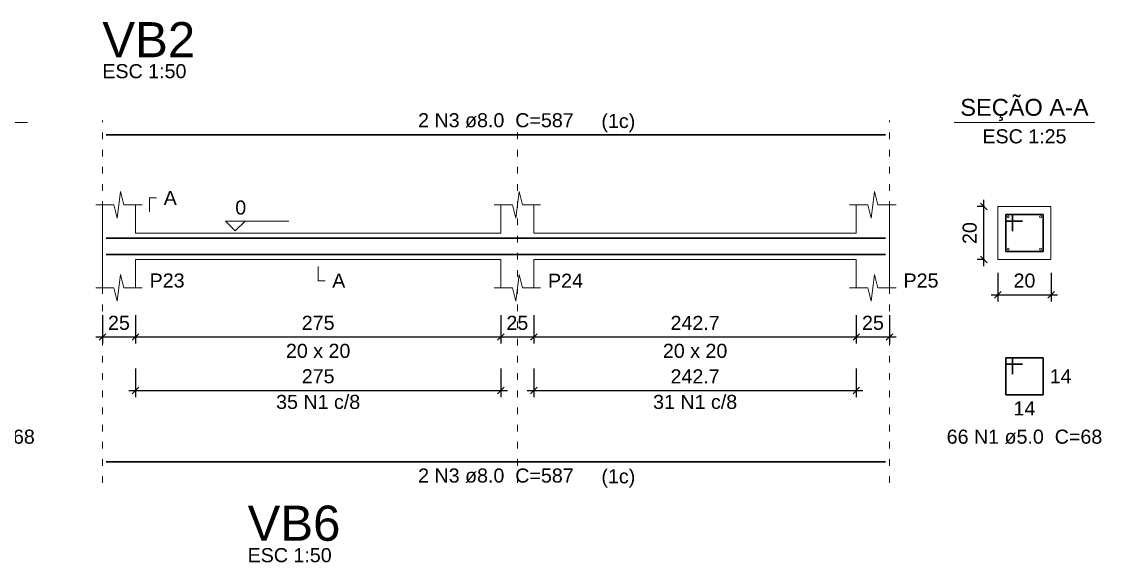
# Model space of a CAD drawing. Header units: millimetres. Extents: x 7 to 580, y -90 to 91.
# Drawn here: x 455.32 to 471.59, y 46.61 to 54.75 of the extents above; entities that cross this region are included whole.
import ezdxf

# ---------------------------------------------------------------- set-up
doc = ezdxf.new("R2010")
doc.units = ezdxf.units.MM
doc.linetypes.add('DOT2', pattern=[3.175, 0, -3.175])
for name, color, linetype, lineweight in [('DT-Barras na forma', 2, 'Continuous', 30), ('DT-Barras no corte', 5, 'Continuous', 5), ('DT-Barras rebatidas', 2, 'Continuous', 30), ('DT-Cotas', 9, 'Continuous', 5), ('DT-Forma', 5, 'Continuous', 5), ('DT-Pontilhado', 9, 'DOT2', 5), ('DT-Textos', 7, 'Continuous', 5), ('DT-Título', 3, 'Continuous', 20)]:
    doc.layers.add(name, color=color, linetype=linetype, lineweight=lineweight)
doc.styles.add('Arial', font='arial.ttf')
doc.styles.get("Standard").update_dxf_attribs({"font": 'arial.ttf'})
doc.dimstyles.new('UM_25.000000', dxfattribs={"dimtxt": 0.18, "dimasz": 0.1, "dimexe": 0.1, "dimexo": 0.2, "dimgap": 0, "dimtad": 1, "dimtih": 1, "dimtoh": 1, "dimdec": 1, "dimlfac": 25, "dimzin": 0, "dimdsep": 46, "dimtxsty": 'Standard', "dimblk": 'CLOSED', "dimblk1": 'CLOSED', "dimblk2": 'CLOSED', "dimcen": 0.09, "dimdle": 0.1, "dimadec": 1, "dimazin": 2, "dimtfac": 1, "dimtdec": 4, "dimtofl": 0, "dimtmove": 0, "dimatfit": 3, "dimldrblk": 'CLOSED', "dimfxl": 1, "dimtolj": 1, "dimarcsym": 0})
doc.dimstyles.new('UM_50.000000', dxfattribs={"dimtxt": 0.18, "dimasz": 0.1, "dimexe": 0.1, "dimexo": 0.2, "dimgap": 0, "dimtad": 1, "dimtih": 1, "dimtoh": 1, "dimdec": 1, "dimlfac": 50, "dimzin": 0, "dimdsep": 46, "dimtxsty": 'Standard', "dimblk": 'CLOSED', "dimblk1": 'CLOSED', "dimblk2": 'CLOSED', "dimcen": 0.09, "dimdle": 0.1, "dimadec": 1, "dimazin": 2, "dimtfac": 1, "dimtdec": 4, "dimtofl": 0, "dimtmove": 0, "dimatfit": 3, "dimldrblk": 'CLOSED', "dimfxl": 1, "dimtolj": 1, "dimarcsym": 0})

# ---------------------------------------------------------------- blocks, each defined once
blk = doc.blocks.new('_OBLIQUE')
at = {"color": 0, "linetype": 'ByBlock', "lineweight": -2}
blk.add_line((-0.5, -0.5), (0.5, 0.5), dxfattribs=at)
blk = doc.blocks.new('*D447')
at = {"layer": 'Defpoints', "color": 0, "transparency": 16777216}
for p in [(456.54, 50.534), (457.04, 50.534), (457.04, 50.004)]:
    blk.add_point(p, dxfattribs=at)
at = {"layer": 'DT-Cotas', "color": 0, "lineweight": -2, "transparency": 16777216}
for p, q in [((456.54, 50.334), (456.54, 49.904)), ((457.04, 50.334), (457.04, 49.904)), ((456.44, 50.004), (457.14, 50.004))]:
    blk.add_line(p, q, dxfattribs=at)
at = {"layer": 'DT-Cotas', "color": 0, "lineweight": -2, "transparency": 16777216, "xscale": 0.1, "yscale": 0.1, "zscale": 0.1, "rotation": 180}
blk.add_blockref('_OBLIQUE', (456.54, 50.004), dxfattribs=at)
at = {"layer": 'DT-Cotas', "color": 0, "lineweight": -2, "transparency": 16777216, "xscale": 0.1, "yscale": 0.1, "zscale": 0.1}
blk.add_blockref('_OBLIQUE', (457.04, 50.004), dxfattribs=at)
at = {"layer": 'DT-Cotas', "transparency": 16777216, "insert": (456.79, 50.216), "char_height": 0.2118, "attachment_point": 5, "rotation": 0.0057, "style": 'Arial'}
blk.add_mtext('\\A1;25', dxfattribs=at)
blk = doc.blocks.new('*D448')
at = {"layer": 'Defpoints', "color": 0, "transparency": 16777216}
for p in [(457.04, 50.534), (462.54, 50.534), (462.54, 50.004)]:
    blk.add_point(p, dxfattribs=at)
at = {"layer": 'DT-Cotas', "color": 0, "lineweight": -2, "transparency": 16777216}
for p, q in [((457.04, 50.334), (457.04, 49.904)), ((462.54, 50.334), (462.54, 49.904)), ((456.94, 50.004), (462.64, 50.004))]:
    blk.add_line(p, q, dxfattribs=at)
at = {"layer": 'DT-Cotas', "color": 0, "lineweight": -2, "transparency": 16777216, "xscale": 0.1, "yscale": 0.1, "zscale": 0.1, "rotation": 180}
blk.add_blockref('_OBLIQUE', (457.04, 50.004), dxfattribs=at)
at = {"layer": 'DT-Cotas', "color": 0, "lineweight": -2, "transparency": 16777216, "xscale": 0.1, "yscale": 0.1, "zscale": 0.1}
blk.add_blockref('_OBLIQUE', (462.54, 50.004), dxfattribs=at)
at = {"layer": 'DT-Cotas', "transparency": 16777216, "insert": (459.79, 50.216), "char_height": 0.2118, "attachment_point": 5, "rotation": 0.0057, "style": 'Arial'}
blk.add_mtext('\\A1;275', dxfattribs=at)
blk = doc.blocks.new('*D372')
at = {"layer": 'Defpoints', "color": 0, "transparency": 16777216}
for p in [(462.54, 50.534), (463.04, 50.534), (463.04, 50.004)]:
    blk.add_point(p, dxfattribs=at)
at = {"layer": 'DT-Cotas', "color": 0, "lineweight": -2, "transparency": 16777216}
for p, q in [((462.54, 50.334), (462.54, 49.904)), ((463.04, 50.334), (463.04, 49.904)), ((462.44, 50.004), (463.14, 50.004))]:
    blk.add_line(p, q, dxfattribs=at)
at = {"layer": 'DT-Cotas', "color": 0, "lineweight": -2, "transparency": 16777216, "xscale": 0.1, "yscale": 0.1, "zscale": 0.1, "rotation": 180}
blk.add_blockref('_OBLIQUE', (462.54, 50.004), dxfattribs=at)
at = {"layer": 'DT-Cotas', "color": 0, "lineweight": -2, "transparency": 16777216, "xscale": 0.1, "yscale": 0.1, "zscale": 0.1}
blk.add_blockref('_OBLIQUE', (463.04, 50.004), dxfattribs=at)
at = {"layer": 'DT-Cotas', "transparency": 16777216, "insert": (462.79, 50.216), "char_height": 0.2118, "attachment_point": 5, "rotation": 0.0057, "style": 'Arial'}
blk.add_mtext('\\A1;25', dxfattribs=at)
blk = doc.blocks.new('*D373')
at = {"layer": 'Defpoints', "color": 0, "transparency": 16777216}
for p in [(463.04, 50.534), (467.895, 50.534), (467.895, 50.004)]:
    blk.add_point(p, dxfattribs=at)
at = {"layer": 'DT-Cotas', "color": 0, "lineweight": -2, "transparency": 16777216}
for p, q in [((463.04, 50.334), (463.04, 49.904)), ((467.895, 50.334), (467.895, 49.904)), ((462.94, 50.004), (467.995, 50.004))]:
    blk.add_line(p, q, dxfattribs=at)
at = {"layer": 'DT-Cotas', "color": 0, "lineweight": -2, "transparency": 16777216, "xscale": 0.1, "yscale": 0.1, "zscale": 0.1, "rotation": 180}
blk.add_blockref('_OBLIQUE', (463.04, 50.004), dxfattribs=at)
at = {"layer": 'DT-Cotas', "color": 0, "lineweight": -2, "transparency": 16777216, "xscale": 0.1, "yscale": 0.1, "zscale": 0.1}
blk.add_blockref('_OBLIQUE', (467.895, 50.004), dxfattribs=at)
at = {"layer": 'DT-Cotas', "transparency": 16777216, "insert": (465.467, 50.216), "char_height": 0.2118, "attachment_point": 5, "rotation": 0.0057, "style": 'Arial'}
blk.add_mtext('\\A1;242.7', dxfattribs=at)
blk = doc.blocks.new('*D374')
at = {"layer": 'Defpoints', "color": 0, "transparency": 16777216}
for p in [(467.895, 50.534), (468.395, 50.534), (468.395, 50.004)]:
    blk.add_point(p, dxfattribs=at)
at = {"layer": 'DT-Cotas', "color": 0, "lineweight": -2, "transparency": 16777216}
for p, q in [((467.895, 50.334), (467.895, 49.904)), ((468.395, 50.334), (468.395, 49.904)), ((467.795, 50.004), (468.495, 50.004))]:
    blk.add_line(p, q, dxfattribs=at)
at = {"layer": 'DT-Cotas', "color": 0, "lineweight": -2, "transparency": 16777216, "xscale": 0.1, "yscale": 0.1, "zscale": 0.1, "rotation": 180}
blk.add_blockref('_OBLIQUE', (467.895, 50.004), dxfattribs=at)
at = {"layer": 'DT-Cotas', "color": 0, "lineweight": -2, "transparency": 16777216, "xscale": 0.1, "yscale": 0.1, "zscale": 0.1}
blk.add_blockref('_OBLIQUE', (468.395, 50.004), dxfattribs=at)
at = {"layer": 'DT-Cotas', "transparency": 16777216, "insert": (468.145, 50.216), "char_height": 0.2118, "attachment_point": 5, "rotation": 0.0057, "style": 'Arial'}
blk.add_mtext('\\A1;25', dxfattribs=at)
blk = doc.blocks.new('*D375')
at = {"layer": 'Defpoints', "color": 0, "transparency": 16777216}
for p in [(469.815, 51.969), (470.027, 51.969), (470.027, 51.169)]:
    blk.add_point(p, dxfattribs=at)
at = {"layer": 'DT-Cotas', "color": 0, "lineweight": -2, "transparency": 16777216}
for p, q in [((469.815, 51.069), (469.815, 52.069)), ((469.827, 51.969), (469.715, 51.969)), ((469.827, 51.169), (469.715, 51.169))]:
    blk.add_line(p, q, dxfattribs=at)
at = {"layer": 'DT-Cotas', "color": 0, "lineweight": -2, "transparency": 16777216, "xscale": 0.1, "yscale": 0.1, "zscale": 0.1}
for p, rotation in [((469.815, 51.969), 90), ((469.815, 51.169), 270)]:
    blk.add_blockref('_OBLIQUE', p, dxfattribs=dict(at, rotation=rotation))
at = {"layer": 'DT-Cotas', "transparency": 16777216, "insert": (469.603, 51.569), "char_height": 0.2118, "attachment_point": 5, "rotation": 90, "style": 'Arial'}
blk.add_mtext('\\A1;20', dxfattribs=at)
blk = doc.blocks.new('*D376')
at = {"layer": 'Defpoints', "color": 0, "transparency": 16777216}
for p in [(470.027, 51.169), (470.827, 51.169), (470.827, 50.64)]:
    blk.add_point(p, dxfattribs=at)
at = {"layer": 'DT-Cotas', "color": 0, "lineweight": -2, "transparency": 16777216}
for p, q in [((470.027, 50.969), (470.027, 50.54)), ((470.827, 50.969), (470.827, 50.54)), ((469.927, 50.64), (470.927, 50.64))]:
    blk.add_line(p, q, dxfattribs=at)
at = {"layer": 'DT-Cotas', "color": 0, "lineweight": -2, "transparency": 16777216, "xscale": 0.1, "yscale": 0.1, "zscale": 0.1, "rotation": 180}
blk.add_blockref('_OBLIQUE', (470.027, 50.64), dxfattribs=at)
at = {"layer": 'DT-Cotas', "color": 0, "lineweight": -2, "transparency": 16777216, "xscale": 0.1, "yscale": 0.1, "zscale": 0.1}
blk.add_blockref('_OBLIQUE', (470.827, 50.64), dxfattribs=at)
at = {"layer": 'DT-Cotas', "transparency": 16777216, "insert": (470.427, 50.852), "char_height": 0.2118, "attachment_point": 5, "rotation": 0.0057, "style": 'Arial'}
blk.add_mtext('\\A1;20', dxfattribs=at)
blk = doc.blocks.new('*D377')
at = {"layer": 'Defpoints', "color": 0, "transparency": 16777216}
for p in [(457.04, 49.729), (462.54, 49.729), (462.54, 49.199)]:
    blk.add_point(p, dxfattribs=at)
at = {"layer": 'DT-Cotas', "color": 0, "lineweight": -2, "transparency": 16777216}
for p, q in [((457.04, 49.529), (457.04, 49.099)), ((462.54, 49.529), (462.54, 49.099)), ((456.94, 49.199), (462.64, 49.199))]:
    blk.add_line(p, q, dxfattribs=at)
at = {"layer": 'DT-Cotas', "color": 0, "lineweight": -2, "transparency": 16777216, "xscale": 0.1, "yscale": 0.1, "zscale": 0.1, "rotation": 180}
blk.add_blockref('_OBLIQUE', (457.04, 49.199), dxfattribs=at)
at = {"layer": 'DT-Cotas', "color": 0, "lineweight": -2, "transparency": 16777216, "xscale": 0.1, "yscale": 0.1, "zscale": 0.1}
blk.add_blockref('_OBLIQUE', (462.54, 49.199), dxfattribs=at)
at = {"layer": 'DT-Cotas', "transparency": 16777216, "insert": (459.79, 49.411), "char_height": 0.2118, "attachment_point": 5, "rotation": 0.0057, "style": 'Arial'}
blk.add_mtext('\\A1;275', dxfattribs=at)
blk = doc.blocks.new('*D378')
at = {"layer": 'Defpoints', "color": 0, "transparency": 16777216}
for p in [(463.04, 49.729), (467.895, 49.729), (467.895, 49.199)]:
    blk.add_point(p, dxfattribs=at)
at = {"layer": 'DT-Cotas', "color": 0, "lineweight": -2, "transparency": 16777216}
for p, q in [((463.04, 49.529), (463.04, 49.099)), ((467.895, 49.529), (467.895, 49.099)), ((462.94, 49.199), (467.995, 49.199))]:
    blk.add_line(p, q, dxfattribs=at)
at = {"layer": 'DT-Cotas', "color": 0, "lineweight": -2, "transparency": 16777216, "xscale": 0.1, "yscale": 0.1, "zscale": 0.1, "rotation": 180}
blk.add_blockref('_OBLIQUE', (463.04, 49.199), dxfattribs=at)
at = {"layer": 'DT-Cotas', "color": 0, "lineweight": -2, "transparency": 16777216, "xscale": 0.1, "yscale": 0.1, "zscale": 0.1}
blk.add_blockref('_OBLIQUE', (467.895, 49.199), dxfattribs=at)
at = {"layer": 'DT-Cotas', "transparency": 16777216, "insert": (465.467, 49.411), "char_height": 0.2118, "attachment_point": 5, "rotation": 0.0057, "style": 'Arial'}
blk.add_mtext('\\A1;242.7', dxfattribs=at)

msp = doc.modelspace()

# ---------------------------------------------------------------- linework, layer by layer
at = {"layer": 'DT-Barras na forma'}
for p, q in [((470.2467, 51.8492), (470.1467, 51.8492)), ((470.1467, 51.8492), (470.1467, 51.2892)), ((470.7067, 51.8492), (470.1467, 51.8492)), ((470.1467, 51.8492), (470.1467, 51.7492)), ((470.1467, 51.7492), (470.3967, 51.7492)), ((470.2467, 51.5992), (470.2467, 51.8492)), ((470.7067, 51.2892), (470.7067, 51.8492)), ((470.1467, 51.2892), (470.7067, 51.2892))]:
    msp.add_line(p, q, dxfattribs=at)
for points in [[(456.6, 51.4912), (468.3346, 51.4912)], [(456.6, 51.2472), (468.3346, 51.2472)]]:
    msp.add_lwpolyline(points, dxfattribs=at)
at = {"layer": 'DT-Barras no corte'}
for centre in [(470.1827, 51.8132), (470.6707, 51.8132), (470.1827, 51.3252), (470.6707, 51.3252)]:
    msp.add_circle(centre, 0.016, dxfattribs=at)
at = {"layer": 'DT-Barras rebatidas'}
for p, q in [((456.6, 53.0502), (468.3346, 53.0502)), ((470.2467, 49.6925), (470.1467, 49.6925)), ((470.1467, 49.6925), (470.1467, 49.1325)), ((470.7067, 49.6925), (470.1467, 49.6925)), ((470.1467, 49.6925), (470.1467, 49.5925)), ((470.2467, 49.4425), (470.2467, 49.6925)), ((470.7067, 49.1325), (470.7067, 49.6925)), ((470.1467, 49.5925), (470.3967, 49.5925)), ((470.1467, 49.1325), (470.7067, 49.1325)), ((456.6, 48.1244), (468.3346, 48.1244))]:
    msp.add_line(p, q, dxfattribs=at)
at = {"layer": 'DT-Forma'}
for p, q in [((456.765, 51.7928), (456.815, 52.1928)), ((456.815, 52.1928), (456.865, 51.9928)), ((462.7652, 51.7928), (462.8152, 52.1928)), ((462.8152, 52.1928), (462.8652, 51.9928)), ((468.1196, 51.7928), (468.1696, 52.1928)), ((468.1696, 52.1928), (468.2196, 51.9928)), ((456.44, 51.9928), (456.715, 51.9928)), ((456.54, 51.5692), (456.54, 51.9928)), ((456.715, 51.9928), (456.765, 51.7928)), ((456.865, 51.9928), (457.14, 51.9928)), ((457.04, 51.9928), (457.04, 51.5692)), ((462.4402, 51.9928), (462.7152, 51.9928)), ((462.5402, 51.5692), (462.5402, 51.9928)), ((462.7152, 51.9928), (462.7652, 51.7928)), ((462.8652, 51.9928), (463.1402, 51.9928)), ((463.0402, 51.9928), (463.0402, 51.5692)), ((467.7946, 51.9928), (468.0696, 51.9928)), ((467.8946, 51.5692), (467.8946, 51.9928)), ((468.0696, 51.9928), (468.1196, 51.7928)), ((468.2196, 51.9928), (468.4946, 51.9928)), ((468.3946, 51.9928), (468.3946, 51.5692)), ((470.8267, 51.9692), (470.0267, 51.9692)), ((470.0267, 51.9692), (470.0267, 51.1692)), ((470.8267, 51.1692), (470.8267, 51.9692)), ((457.04, 51.5692), (462.5402, 51.5692)), ((463.0402, 51.5692), (467.8946, 51.5692)), ((456.54, 51.1692), (456.54, 50.7456)), ((457.04, 50.7456), (457.04, 51.1692)), ((457.04, 51.1692), (462.5402, 51.1692)), ((462.5402, 51.1692), (462.5402, 50.7456)), ((463.0402, 50.7456), (463.0402, 51.1692)), ((463.0402, 51.1692), (467.8946, 51.1692)), ((467.8946, 51.1692), (467.8946, 50.7456)), ((468.3946, 50.7456), (468.3946, 51.1692)), ((470.0267, 51.1692), (470.8267, 51.1692)), ((456.765, 50.5456), (456.815, 50.9456)), ((456.815, 50.9456), (456.865, 50.7456)), ((462.7652, 50.5456), (462.8152, 50.9456)), ((462.8152, 50.9456), (462.8652, 50.7456)), ((468.1196, 50.5456), (468.1696, 50.9456)), ((468.1696, 50.9456), (468.2196, 50.7456)), ((456.44, 50.7456), (456.715, 50.7456)), ((456.715, 50.7456), (456.765, 50.5456)), ((456.865, 50.7456), (457.14, 50.7456)), ((462.4402, 50.7456), (462.7152, 50.7456)), ((462.7152, 50.7456), (462.7652, 50.5456)), ((462.8652, 50.7456), (463.1402, 50.7456)), ((467.7946, 50.7456), (468.0696, 50.7456)), ((468.0696, 50.7456), (468.1196, 50.5456)), ((468.2196, 50.7456), (468.4946, 50.7456))]:
    msp.add_line(p, q, dxfattribs=at)
at = {"layer": 'DT-Forma', "linetype": 'Continuous'}
for p, q in [((456.54, 51.1692), (456.54, 51.5692)), ((468.3946, 51.5692), (468.3946, 51.1692))]:
    msp.add_line(p, q, dxfattribs=at)
at = {"layer": 'DT-Pontilhado', "ltscale": 0.05}
for p, q in [((456.54, 47.8067), (456.54, 53.262)), ((462.7902, 47.8067), (462.7902, 53.262)), ((468.3946, 47.8067), (468.3946, 53.262))]:
    msp.add_line(p, q, dxfattribs=at)
at = {"layer": 'DT-Textos'}
for p, q in [((453.2925, 53.2341), (455.4105, 53.2341)), ((469.3677, 53.2341), (471.4857, 53.2341))]:
    msp.add_line(p, q, dxfattribs=at)
for points in [[(457.2518, 51.8869), (457.2518, 52.0987), (457.3577, 52.0987)], [(458.69, 51.7492), (458.5418, 51.601), (458.3935, 51.7492), (459.3466, 51.7492)], [(459.7901, 51.0633), (459.7901, 50.8515), (459.896, 50.8515)]]:
    msp.add_lwpolyline(points, dxfattribs=at)

# ---------------------------------------------------------------- texts
at = {"layer": 'DT-Barras rebatidas', "color": 7, "char_height": 0.2118, "line_spacing_factor": 0.9, "style": 'Arial'}
for s, insert, width, attachment_point in [('2 N3 ø8.0  C=587', (462.467, 53.1565), 4.06656, 8), ('14', (470.8068, 49.5184), 0.90832, 1), ('35 N1 c/8', (459.7901, 48.9178), 2.28744, 8), ('31 N1 c/8', (465.4674, 48.9178), 2.28744, 8), ('14', (470.4267, 49.0352), 0.90832, 2), ('55 N1 ø5.0  C=68', (454.3512, 48.3915), 4.06656, 8), ('66 N1 ø5.0  C=68', (470.427, 48.3915), 4.06656, 8), ('2 N3 ø8.0  C=587', (462.467, 47.8065), 4.06656, 8)]:
    msp.add_mtext(s, dxfattribs=dict(at, insert=insert, width=width, attachment_point=attachment_point))
at = {"layer": 'DT-Textos', "line_spacing_factor": 0.798, "style": 'Arial'}
for s, insert, char_height, width, attachment_point in [('ESC 1:50', (456.54, 53.8975), 0.2118, 2.03328, 7), ('SEÇÃO A-A', (470.427, 53.2566), 0.25416, 2.744928, 8), ('(1c)', (464.056, 53.0866), 0.2118, 1.01664, 7), ('ESC 1:25', (470.427, 52.9165), 0.2118, 2.03328, 8), ('A', (457.464, 51.9925), 0.2118, 0.25416, 7), ('0', (458.542, 51.8445), 0.2118, 0.25416, 7), ('P23', (457.252, 50.7455), 0.2118, 0.76248, 7), ('A', (460.002, 50.7455), 0.2118, 0.25416, 7), ('P24', (463.252, 50.7455), 0.2118, 0.76248, 7), ('P25', (468.606, 50.7455), 0.2118, 0.76248, 7), ('20 x 20', (459.79, 49.6865), 0.2118, 1.77912, 8), ('20 x 20', (465.467, 49.6865), 0.2118, 1.77912, 8), ('(1c)', (464.056, 47.7366), 0.2118, 1.01664, 7), ('ESC 1:50', (458.7276, 46.6101), 0.2118, 2.03328, 7)]:
    msp.add_mtext(s, dxfattribs=dict(at, insert=insert, char_height=char_height, width=width, attachment_point=attachment_point))
at = {"layer": 'DT-Título', "char_height": 0.5295, "width": 1.9062, "attachment_point": 7, "line_spacing_factor": 0.798, "style": 'Arial'}
for s, insert in [('VB2', (456.54, 54.2154)), ('VB6', (458.7276, 46.928))]:
    msp.add_mtext(s, dxfattribs=dict(at, insert=insert))

# ---------------------------------------------------------------- dimensions: what is measured, and where the dimension line sits
at = {"layer": 'DT-Cotas'}
dim = msp.add_linear_dim(base=(469.8149, 51.9692), p1=(470.0267, 51.1692), p2=(470.0267, 51.9692), angle=90, dimstyle='UM_25.000000', override={"dimtxt": 0.2118, "dimasz": 0.1, "dimexe": 0.1, "dimexo": 0.2, "dimtad": 1, "dimtih": 0, "dimtoh": 0, "dimdec": 1, "dimlfac": 25, "dimzin": 8, "dimtxsty": 'Arial', "dimblk": 'OBLIQUE', "dimblk1": 'OBLIQUE', "dimblk2": 'OBLIQUE', "dimsah": 1, "dimdle": 0.1, "dimse1": 0, "dimse2": 0, "dimclrt": 256, "dimadec": 1, "dimazin": 3, "dimtmove": 2, "dimldrblk": 'OBLIQUE'}, dxfattribs=at)
dim.commit()
dim.dimension.update_dxf_attribs({"geometry": '*D375', "text_midpoint": (469.6031, 51.5692), "dimtype": 160, "text_rotation": 90})
for base, p1, p2, dimstyle, override, picture, middle in [((470.8267, 50.6397), (470.0267, 51.1692), (470.8267, 51.1692), 'UM_25.000000', {"dimtxt": 0.2118, "dimasz": 0.1, "dimexe": 0.1, "dimexo": 0.2, "dimtad": 1, "dimtih": 0, "dimtoh": 0, "dimdec": 1, "dimlfac": 25, "dimzin": 8, "dimtxsty": 'Arial', "dimblk": 'OBLIQUE', "dimblk1": 'OBLIQUE', "dimblk2": 'OBLIQUE', "dimsah": 1, "dimdle": 0.1, "dimse1": 0, "dimse2": 0, "dimclrt": 256, "dimadec": 1, "dimazin": 3, "dimtmove": 2, "dimldrblk": 'OBLIQUE'}, '*D376', (470.4267, 50.8515)), ((457.04, 50.0043), (456.54, 50.5338), (457.04, 50.5338), 'UM_50.000000', {"dimtxt": 0.2118, "dimasz": 0.1, "dimexe": 0.1, "dimexo": 0.2, "dimtad": 1, "dimtih": 0, "dimtoh": 0, "dimdec": 1, "dimlfac": 50, "dimzin": 8, "dimtxsty": 'Arial', "dimblk": 'OBLIQUE', "dimblk1": 'OBLIQUE', "dimblk2": 'OBLIQUE', "dimsah": 1, "dimdle": 0.1, "dimse1": 0, "dimse2": 0, "dimclrt": 256, "dimadec": 1, "dimazin": 3, "dimtmove": 2, "dimldrblk": 'OBLIQUE'}, '*D447', (456.79, 50.2161)), ((462.5402, 50.0043), (457.04, 50.5338), (462.5402, 50.5338), 'UM_50.000000', {"dimtxt": 0.2118, "dimasz": 0.1, "dimexe": 0.1, "dimexo": 0.2, "dimtad": 1, "dimtih": 0, "dimtoh": 0, "dimdec": 1, "dimlfac": 50, "dimzin": 8, "dimtxsty": 'Arial', "dimblk": 'OBLIQUE', "dimblk1": 'OBLIQUE', "dimblk2": 'OBLIQUE', "dimsah": 1, "dimdle": 0.1, "dimse1": 0, "dimse2": 0, "dimclrt": 256, "dimadec": 1, "dimazin": 3, "dimtmove": 2, "dimldrblk": 'OBLIQUE'}, '*D448', (459.7901, 50.2161)), ((463.0402, 50.0043), (462.5402, 50.5338), (463.0402, 50.5338), 'UM_50.000000', {"dimtxt": 0.2118, "dimasz": 0.1, "dimexe": 0.1, "dimexo": 0.2, "dimtad": 1, "dimtih": 0, "dimtoh": 0, "dimdec": 1, "dimlfac": 50, "dimzin": 8, "dimtxsty": 'Arial', "dimblk": 'OBLIQUE', "dimblk1": 'OBLIQUE', "dimblk2": 'OBLIQUE', "dimsah": 1, "dimdle": 0.1, "dimse1": 0, "dimse2": 0, "dimclrt": 256, "dimadec": 1, "dimazin": 3, "dimtmove": 2, "dimldrblk": 'OBLIQUE'}, '*D372', (462.7902, 50.2161)), ((467.8946, 50.0043), (463.0402, 50.5338), (467.8946, 50.5338), 'UM_50.000000', {"dimtxt": 0.2118, "dimasz": 0.1, "dimexe": 0.1, "dimexo": 0.2, "dimtad": 1, "dimtih": 0, "dimtoh": 0, "dimdec": 1, "dimlfac": 50, "dimzin": 8, "dimtxsty": 'Arial', "dimblk": 'OBLIQUE', "dimblk1": 'OBLIQUE', "dimblk2": 'OBLIQUE', "dimsah": 1, "dimdle": 0.1, "dimse1": 0, "dimse2": 0, "dimclrt": 256, "dimadec": 1, "dimazin": 3, "dimtmove": 2, "dimldrblk": 'OBLIQUE'}, '*D373', (465.4674, 50.2161)), ((468.3946, 50.0043), (467.8946, 50.5338), (468.3946, 50.5338), 'UM_50.000000', {"dimtxt": 0.2118, "dimasz": 0.1, "dimexe": 0.1, "dimexo": 0.2, "dimtad": 1, "dimtih": 0, "dimtoh": 0, "dimdec": 1, "dimlfac": 50, "dimzin": 8, "dimtxsty": 'Arial', "dimblk": 'OBLIQUE', "dimblk1": 'OBLIQUE', "dimblk2": 'OBLIQUE', "dimsah": 1, "dimdle": 0.1, "dimse1": 0, "dimse2": 0, "dimclrt": 256, "dimadec": 1, "dimazin": 3, "dimtmove": 2, "dimldrblk": 'OBLIQUE'}, '*D374', (468.1446, 50.2161)), ((462.5402, 49.1995), (457.04, 49.729), (462.5402, 49.729), 'UM_50.000000', {"dimtxt": 0.2118, "dimasz": 0.1, "dimexe": 0.1, "dimexo": 0.2, "dimtad": 1, "dimtih": 0, "dimtoh": 0, "dimdec": 1, "dimlfac": 50, "dimzin": 8, "dimtxsty": 'Arial', "dimblk": 'OBLIQUE', "dimblk1": 'OBLIQUE', "dimblk2": 'OBLIQUE', "dimsah": 1, "dimdle": 0.1, "dimse1": 0, "dimse2": 0, "dimclrt": 256, "dimadec": 1, "dimazin": 3, "dimtmove": 2, "dimldrblk": 'OBLIQUE'}, '*D377', (459.7901, 49.4113)), ((467.8946, 49.1995), (463.0402, 49.729), (467.8946, 49.729), 'UM_50.000000', {"dimtxt": 0.2118, "dimasz": 0.1, "dimexe": 0.1, "dimexo": 0.2, "dimtad": 1, "dimtih": 0, "dimtoh": 0, "dimdec": 1, "dimlfac": 50, "dimzin": 8, "dimtxsty": 'Arial', "dimblk": 'OBLIQUE', "dimblk1": 'OBLIQUE', "dimblk2": 'OBLIQUE', "dimsah": 1, "dimdle": 0.1, "dimse1": 0, "dimse2": 0, "dimclrt": 256, "dimadec": 1, "dimazin": 3, "dimtmove": 2, "dimldrblk": 'OBLIQUE'}, '*D378', (465.4674, 49.4113))]:
    dim = msp.add_linear_dim(base=base, p1=p1, p2=p2, dimstyle=dimstyle, override=override, dxfattribs=at)
    dim.commit()
    dim.dimension.update_dxf_attribs({"geometry": picture, "text_midpoint": middle, "dimtype": 160, "text_rotation": 0.00573})

doc.saveas('drawing.dxf')
